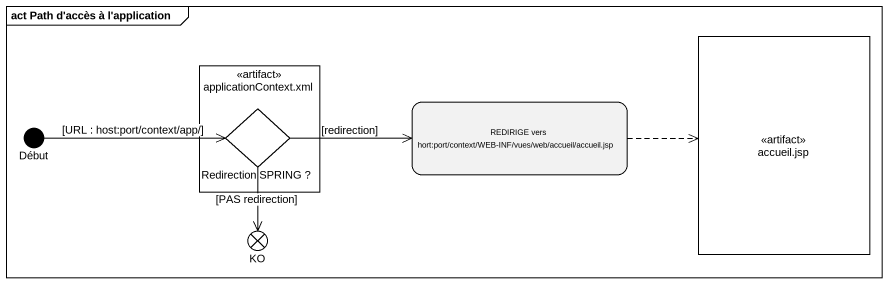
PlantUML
@startuml
mainframe act Path d'accès à l'application
hide empty description
state "applicationContext.xml" as applicationContext_xml <<artifact>> {
  state "Redirection SPRING ?" as Redirection_SPRING <<choice>>
}
state "accueil.jsp" as accueil_jsp <<artifact>> #FFFFFF
state "REDIRIGE vers hort:port/context/WEB-INF/vues/web/accueil/accueil.jsp" as REDIRIGE_vers_hort_port
state Début <<start>>
state KO <<end>> #FF0000
Redirection_SPRING -right-> REDIRIGE_vers_hort_port : [redirection]
Redirection_SPRING --> KO : [PAS redirection]
REDIRIGE_vers_hort_port -right[dashed]-> accueil_jsp
Début -right-> Redirection_SPRING : [URL : host:port/context/app/]
@enduml
